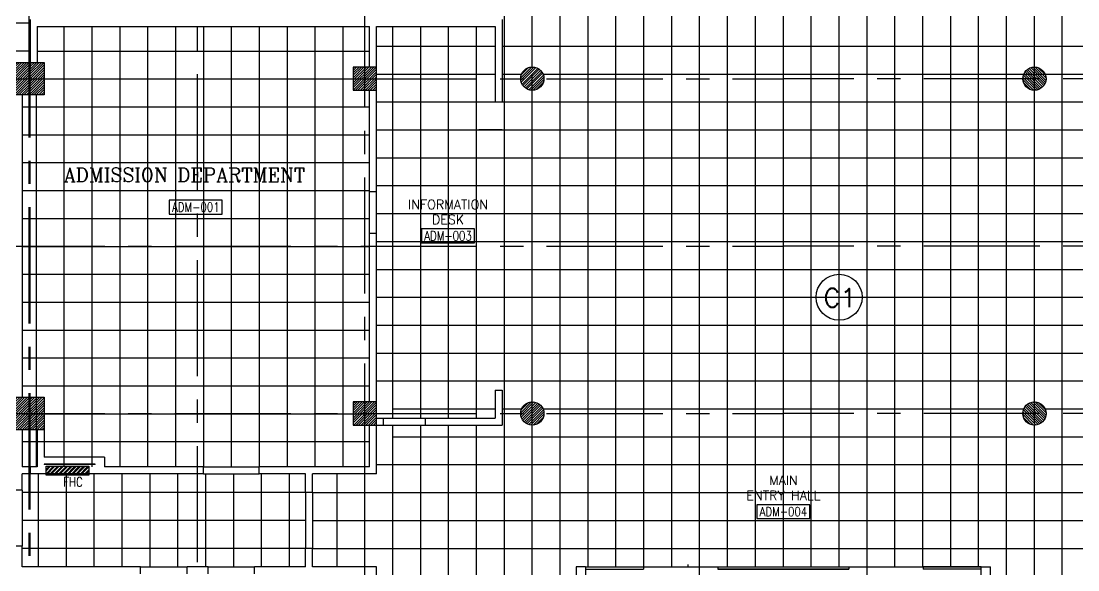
# Model space of a CAD drawing. Extents: x 417820 to 418166, y 43448 to 43632.
# Drawn here: x 417873.3 to 417896.03, y 43470.71 to 43482.51 of the extents above; entities that cross this region are included whole.
import ezdxf
from ezdxf.enums import TextEntityAlignment as Align

# ---------------------------------------------------------------- set-up
doc = ezdxf.new("R2010")
doc.units = 0
doc.header["$MEASUREMENT"] = 0
doc.linetypes.add('CENTERX2', pattern=[4, 2.5, -0.5, 0.5, -0.5])
doc.linetypes.add('HIDDEN', pattern=[0.375, 0.25, -0.125])
doc.layers.get('0').update_dxf_attribs({"linetype": 'CONTINUOUS'})
for name, color, linetype in [('AXES', 11, 'CENTERX2'), ('CEILING', 4, 'CONTINUOUS'), ('ceiling-marker', 6, 'CONTINUOUS'), ('COL', 2, 'CONTINUOUS'), ('COUNTER', 5, 'CONTINUOUS'), ('DOOR', 11, 'CONTINUOUS'), ('EJ', 8, 'CONTINUOUS'), ('FHC', 2, 'CONTINUOUS'), ('HAT', 8, 'CONTINUOUS'), ('Ramb', 3, 'CONTINUOUS'), ('RM-BOX', 11, 'CONTINUOUS'), ('RM-NAME', 11, 'CONTINUOUS'), ('RM-NO', 11, 'CONTINUOUS'), ('SHAFT', 7, 'CONTINUOUS'), ('TXT', 2, 'CONTINUOUS'), ('WALL', 2, 'CONTINUOUS')]:
    doc.layers.add(name, color=color, linetype=linetype)
doc.styles.add('ROMANC', font='romanc', dxfattribs={"height": 0.1})
doc.styles.add('ROMANS', font='ROMANS.shx', dxfattribs={"width": 0.6})

# ---------------------------------------------------------------- blocks, each defined once
blk = doc.blocks.new('RM1')
at = {"layer": 'RM-BOX'}
blk.add_lwpolyline([(570, -200), (-570, -200), (-570, -500), (570, -500)], close=True, dxfattribs=at)
at = {"layer": 'RM-NAME', "style": 'ROMANS'}
for tag, p in [('ROOMNAME1', (0, 324)), ('ROOMNAME2', (0, 0))]:
    blk.add_attdef(tag, text='', height=200, dxfattribs=at).set_placement(p, align=Align.MIDDLE)
at = {"layer": 'RM-NO', "style": 'ROMANS', "width": 0.8}
blk.add_attdef('ROOMNO', text='', height=200, dxfattribs=at).set_placement((0, -350), align=Align.MIDDLE)
blk = doc.blocks.new('*X62')
at = {"color": 0}
for p, q in [((73379, 17907), (73834, 18361)), ((73379, 17960), (73780, 18361)), ((73379, 18013), (73727, 18361)), ((73379, 18066), (73674, 18361)), ((73379, 18119), (73621, 18361)), ((73379, 18172), (73568, 18361)), ((73379, 18225), (73515, 18361)), ((73379, 18278), (73462, 18361)), ((73379, 18331), (73409, 18361)), ((73387, 17861), (73879, 18354)), ((73440, 17861), (73879, 18301)), ((73493, 17861), (73879, 18248)), ((73546, 17861), (73879, 18195)), ((73599, 17861), (73879, 18142)), ((73652, 17861), (73879, 18088)), ((73705, 17861), (73879, 18035)), ((73758, 17861), (73879, 17982)), ((73811, 17861), (73879, 17929)), ((73864, 17861), (73879, 17876))]:
    blk.add_line(p, q, dxfattribs=at)
blk = doc.blocks.new('COL50')
at = {"layer": 'COL'}
blk.add_lwpolyline([(-250, 250), (-250, -250), (250, -250), (250, 250)], close=True, dxfattribs=at)
blk = doc.blocks.new('*X61')
at = {"color": 0}
for p, q in [((73379, 25066), (73874, 25561)), ((73379, 25119), (73821, 25561)), ((73379, 25172), (73768, 25561)), ((73379, 25225), (73715, 25561)), ((73379, 25278), (73662, 25561)), ((73379, 25331), (73609, 25561)), ((73379, 25384), (73556, 25561)), ((73379, 25437), (73503, 25561)), ((73379, 25490), (73450, 25561)), ((73379, 25543), (73397, 25561)), ((73427, 25061), (73879, 25513)), ((73480, 25061), (73879, 25460)), ((73533, 25061), (73879, 25407)), ((73586, 25061), (73879, 25354)), ((73639, 25061), (73879, 25301)), ((73692, 25061), (73879, 25248)), ((73745, 25061), (73879, 25195)), ((73798, 25061), (73879, 25142)), ((73851, 25061), (73879, 25089))]:
    blk.add_line(p, q, dxfattribs=at)
blk = doc.blocks.new('C11')
at = {"layer": 'HAT'}
h = blk.add_hatch(dxfattribs=at)
h.set_pattern_fill('ANSI31', color=256, scale=300, style=0)
h.set_pattern_definition([(45, (-383765.23, -62181), (-26.5165043, 26.5165043), [])])
h.paths.add_polyline_path([(-20, 350), (-20, 700), (-320, 700), (-320, 350)])
h.paths.add_polyline_path([(-320, 0), (-20, 0), (-20, 350), (-320, 350)])
h = blk.add_hatch(dxfattribs=at)
h.set_pattern_fill('ANSI31', color=256, scale=300, style=0)
h.set_pattern_definition([(45, (-383445.23, -62181), (-26.5165043, 26.5165043), [])])
h.paths.add_polyline_path([(300, 350), (300, 700), (0, 700), (0, 350)])
h.paths.add_polyline_path([(0, 0), (300, 0), (300, 350), (0, 350)])
at = {"layer": 'COL'}
for points in [[(-20, 700), (-20, 0), (-320, 0), (-320, 700)], [(300, 700), (300, 0), (0, 0), (0, 700)]]:
    blk.add_lwpolyline(points, close=True, dxfattribs=at)

msp = doc.modelspace()

# ---------------------------------------------------------------- hatches: boundary and pattern name
at = {"layer": 'FHC', "linetype": 'ByBlock', "ltscale": 0.3}
h = msp.add_hatch(dxfattribs=at)
h.set_pattern_fill('ANSI32', color=11, scale=175, style=0)
h.set_pattern_definition([(44.999998, (417641.640424, 43441.69832), (-0.046403885, 0.046403882), []), (44.999998, (417641.67136, 43441.69832), (-0.046403885, 0.046403882), [])])
h.paths.add_polyline_path([(417874.7566, 43472.7493), (417874.7566, 43472.9393), (417873.8366, 43472.9393), (417873.8366, 43472.7493)])
h.paths.add_polyline_path([(417873.624, 43472.3282), (417873.624, 43472.749), (417873.8865, 43472.749), (417873.8865, 43472.3282)], flags=9)
at = {"layer": 'HAT'}
h = msp.add_hatch(dxfattribs=at)
h.set_pattern_fill('ANSI31', color=256, scale=0.3, style=0)
h.set_pattern_definition([(45, (417823.05632, 43437.640985), (-0.026516504, 0.026516504), [])])
h.paths.add_polyline_path([(417884.0466, 43481.2754), (417884.2966, 43481.2754), (417884.2966, 43481.5254, 0.4142136)])
h.paths.add_polyline_path([(417884.2966, 43481.5254), (417884.2966, 43481.2754), (417884.5466, 43481.2754, 0.4142136)])
h.paths.add_polyline_path([(417884.5466, 43481.2754), (417884.2966, 43481.2754), (417884.2966, 43481.0254, 0.4142136)])
h.paths.add_polyline_path([(417884.2966, 43481.2754), (417884.0466, 43481.2754, 0.4142136), (417884.2966, 43481.0254)])
h = msp.add_hatch(dxfattribs=at)
h.set_pattern_fill('ANSI31', color=256, scale=0.3, style=0)
h.set_pattern_definition([(135, (417956.33802, 43437.639878), (0.026516504, 0.026516504), [])])
h.paths.add_polyline_path([(417895.3477, 43481.2743), (417895.0977, 43481.2743), (417895.0977, 43481.5243, -0.4142136)])
h.paths.add_polyline_path([(417895.0977, 43481.5243), (417895.0977, 43481.2743), (417894.8477, 43481.2743, -0.4142136)])
h.paths.add_polyline_path([(417894.8477, 43481.2743), (417895.0977, 43481.2743), (417895.0977, 43481.0243, -0.4142136)])
h.paths.add_polyline_path([(417895.0977, 43481.2743), (417895.3477, 43481.2743, -0.4142136), (417895.0977, 43481.0243)])
h = msp.add_hatch(dxfattribs=at)
h.set_pattern_fill('ANSI31', color=256, scale=0.3, style=0)
h.set_pattern_definition([(45, (417823.05632, 43430.440985), (-0.026516504, 0.026516504), [])])
h.paths.add_polyline_path([(417884.0466, 43474.0754), (417884.2966, 43474.0754), (417884.2966, 43474.3254, 0.4142136)])
h.paths.add_polyline_path([(417884.2966, 43474.3254), (417884.2966, 43474.0754), (417884.5466, 43474.0754, 0.4142136)])
h.paths.add_polyline_path([(417884.5466, 43474.0754), (417884.2966, 43474.0754), (417884.2966, 43473.8254, 0.4142136)])
h.paths.add_polyline_path([(417884.2966, 43474.0754), (417884.0466, 43474.0754, 0.4142136), (417884.2966, 43473.8254)])
h = msp.add_hatch(dxfattribs=at)
h.set_pattern_fill('ANSI31', color=256, scale=0.3, style=0)
h.set_pattern_definition([(135, (417956.33802, 43430.439878), (0.026516504, 0.026516504), [])])
h.paths.add_polyline_path([(417895.3477, 43474.0743), (417895.0977, 43474.0743), (417895.0977, 43474.3243, -0.4142136)])
h.paths.add_polyline_path([(417895.0977, 43474.3243), (417895.0977, 43474.0743), (417894.8477, 43474.0743, -0.4142136)])
h.paths.add_polyline_path([(417894.8477, 43474.0743), (417895.0977, 43474.0743), (417895.0977, 43473.8243, -0.4142136)])
h.paths.add_polyline_path([(417895.0977, 43474.0743), (417895.3477, 43474.0743, -0.4142136), (417895.0977, 43473.8243)])

# ---------------------------------------------------------------- linework, layer by layer
at = {"layer": 'AXES'}
for p, q in [((417880.6966, 43448.6529), (417880.6966, 43538.4875)), ((417887.8966, 43448.6529), (417887.8966, 43538.4875)), ((417891.4966, 43448.6529), (417891.4966, 43538.4875)), ((417873.4766, 43460.01), (417873.4766, 43538.1375)), ((417873.4966, 43460.01), (417873.4966, 43538.1375)), ((417877.0966, 43466.8743), (417877.0966, 43525.6943)), ((417895.0966, 43466.8743), (417895.0966, 43525.6943)), ((417884.2966, 43466.8743), (417884.2966, 43525.4443)), ((417820.6052, 43481.2743), (417889.6966, 43481.2743)), ((417911.2163, 43481.2743), (417889.6966, 43481.2743)), ((417820.6052, 43477.6743), (417889.6966, 43477.6743)), ((417911.2163, 43477.6743), (417889.6966, 43477.6743)), ((417820.6052, 43474.0743), (417889.6966, 43474.0743)), ((417911.2163, 43474.0743), (417889.6966, 43474.0743))]:
    msp.add_line(p, q, dxfattribs=at)
at = {"layer": 'CEILING'}
for p, q in [((417888.4966, 43470.7743), (417888.4966, 43494.4943)), ((417889.0966, 43470.7743), (417889.0966, 43494.4943)), ((417889.6966, 43470.7743), (417889.6966, 43494.4943)), ((417890.2966, 43470.7743), (417890.2966, 43494.4943)), ((417890.8966, 43470.7743), (417890.8966, 43494.4943)), ((417887.2966, 43470.7743), (417887.2966, 43493.1743)), ((417887.8966, 43470.7743), (417887.8966, 43493.1743)), ((417873.4766, 43481.5243), (417873.4766, 43485.9993)), ((417883.6966, 43467.1243), (417883.6966, 43485.9746)), ((417884.2966, 43481.5254), (417884.2966, 43485.9746)), ((417884.8966, 43467.1243), (417884.8966, 43485.9746)), ((417885.4966, 43470.7743), (417885.4966, 43485.9746)), ((417886.0966, 43470.7743), (417886.0966, 43485.9746)), ((417886.6966, 43470.7743), (417886.6966, 43485.9746)), ((417887.2966, 43470.7743), (417887.2966, 43485.9746)), ((417887.8966, 43470.7743), (417887.8966, 43485.9746)), ((417891.4966, 43470.7743), (417891.4966, 43485.9746)), ((417892.0966, 43470.7743), (417892.0966, 43485.9746)), ((417892.6966, 43470.7743), (417892.6966, 43485.9746)), ((417893.2966, 43470.7743), (417893.2966, 43485.9746)), ((417893.8966, 43470.7743), (417893.8966, 43485.9746)), ((417894.4966, 43467.1243), (417894.4966, 43485.7243)), ((417895.6966, 43467.1243), (417895.6966, 43485.7243)), ((417895.0966, 43474.3243), (417895.0966, 43485.6993)), ((417863.8566, 43482.4743), (417873.4966, 43482.4743)), ((417874.2216, 43482.3993), (417874.2216, 43472.9243)), ((417874.8216, 43482.3993), (417874.8216, 43472.9243)), ((417875.4216, 43482.3993), (417875.4216, 43472.9243)), ((417876.0216, 43482.3993), (417876.0216, 43472.9243)), ((417876.6216, 43482.3993), (417876.6216, 43472.9243)), ((417877.2216, 43482.3993), (417877.2216, 43472.9243)), ((417877.8216, 43482.3993), (417877.8216, 43472.9243)), ((417878.4216, 43482.3993), (417878.4216, 43472.9243)), ((417879.0216, 43482.3993), (417879.0216, 43472.9243)), ((417879.6216, 43482.3993), (417879.6216, 43472.9243)), ((417880.2216, 43482.3993), (417880.2216, 43472.9243)), ((417881.2966, 43473.9743), (417881.2966, 43482.3993)), ((417881.8966, 43473.9743), (417881.8966, 43482.3993)), ((417882.4966, 43473.9743), (417882.4966, 43482.3993)), ((417883.0966, 43473.9743), (417883.0966, 43482.3993)), ((417863.8566, 43481.8743), (417873.4966, 43481.8743)), ((417880.7966, 43481.8618), (417873.6466, 43481.8618)), ((417880.9466, 43481.9745), (417883.4966, 43481.9745)), ((417883.6466, 43481.9745), (417898.4466, 43481.9745)), ((417880.7966, 43481.2618), (417873.7966, 43481.2618)), ((417880.9466, 43481.3745), (417883.4966, 43481.3745)), ((417883.6466, 43481.3745), (417884.0671, 43481.3745)), ((417884.5262, 43481.3745), (417898.4466, 43481.3745)), ((417884.2966, 43474.3254), (417884.2966, 43481.0254)), ((417873.6216, 43480.9243), (417873.6216, 43472.9243)), ((417880.9466, 43480.7745), (417883.4966, 43480.7745)), ((417883.6466, 43480.7745), (417898.4466, 43480.7745)), ((417880.7966, 43480.6618), (417873.3266, 43480.6618)), ((417880.7966, 43480.0618), (417873.3266, 43480.0618)), ((417880.9466, 43480.1745), (417898.4466, 43480.1745)), ((417880.9466, 43479.5745), (417898.4466, 43479.5745)), ((417880.7966, 43479.4618), (417873.3266, 43479.4618)), ((417880.9466, 43478.9745), (417898.4466, 43478.9745)), ((417880.7966, 43478.8618), (417873.3266, 43478.8618)), ((417880.7966, 43478.2618), (417873.3266, 43478.2618)), ((417880.9466, 43478.3745), (417898.4466, 43478.3745)), ((417880.9466, 43477.7745), (417898.4466, 43477.7745)), ((417880.7966, 43477.6618), (417873.3266, 43477.6618)), ((417880.9466, 43477.1745), (417898.4466, 43477.1745)), ((417880.7966, 43477.0618), (417873.3266, 43477.0618)), ((417880.7966, 43476.4618), (417873.3266, 43476.4618)), ((417880.9466, 43476.5745), (417898.4466, 43476.5745)), ((417880.9466, 43475.9745), (417898.4466, 43475.9745)), ((417880.7966, 43475.8618), (417873.3266, 43475.8618)), ((417880.7966, 43475.2618), (417873.3266, 43475.2618)), ((417880.9466, 43475.3745), (417898.4466, 43475.3745)), ((417880.7966, 43474.6618), (417873.3266, 43474.6618)), ((417880.9466, 43474.7745), (417898.4466, 43474.7745)), ((417881.2966, 43474.1745), (417883.4966, 43474.1745)), ((417883.6466, 43474.1745), (417884.0671, 43474.1745)), ((417884.5262, 43474.1745), (417894.8687, 43474.1745)), ((417895.3268, 43474.1745), (417898.4466, 43474.1745)), ((417880.7966, 43474.0618), (417873.3266, 43474.0618)), ((417881.2966, 43467.1243), (417881.2966, 43473.8243)), ((417881.8966, 43467.1243), (417881.8966, 43473.8243)), ((417882.4966, 43467.1243), (417882.4966, 43473.8243)), ((417883.0966, 43467.1243), (417883.0966, 43473.8243)), ((417884.2966, 43467.1243), (417884.2966, 43473.8254)), ((417895.0966, 43467.1243), (417895.0966, 43473.8243)), ((417880.7966, 43473.4618), (417873.3266, 43473.4618)), ((417881.2966, 43473.5745), (417898.4466, 43473.5745)), ((417880.9466, 43472.9745), (417898.4466, 43472.9745)), ((417873.6741, 43470.7743), (417873.6741, 43472.7743)), ((417874.2741, 43470.7743), (417874.2741, 43472.7743)), ((417874.8741, 43470.7743), (417874.8741, 43472.7743)), ((417875.4741, 43470.7743), (417875.4741, 43472.7743)), ((417876.0741, 43470.7743), (417876.0741, 43472.7743)), ((417876.6741, 43470.7743), (417876.6741, 43472.7743)), ((417877.2216, 43472.9243), (417878.4216, 43472.9243)), ((417877.2216, 43472.7743), (417878.4216, 43472.7743)), ((417877.2741, 43470.7743), (417877.2741, 43472.7743)), ((417877.8741, 43470.7743), (417877.8741, 43472.7743)), ((417878.4741, 43470.7743), (417878.4741, 43472.7743)), ((417879.0741, 43470.7743), (417879.0741, 43472.7743)), ((417880.0966, 43470.7743), (417880.0966, 43472.7743)), ((417880.6966, 43470.7743), (417880.6966, 43472.7743)), ((417873.3266, 43472.4243), (417873.3266, 43471.2243)), ((417879.4216, 43472.3743), (417873.3266, 43472.3743)), ((417879.4216, 43472.3743), (417879.4216, 43471.1743)), ((417879.5716, 43472.3745), (417899.8216, 43472.3745)), ((417879.5716, 43472.3743), (417879.5716, 43471.1743)), ((417879.4216, 43471.7743), (417873.3266, 43471.7743)), ((417879.5716, 43471.7745), (417899.8216, 43471.7745)), ((417879.4216, 43471.1743), (417873.3266, 43471.1743)), ((417879.5716, 43471.1745), (417899.8216, 43471.1745)), ((417875.8716, 43470.7743), (417876.8716, 43470.7743)), ((417877.3216, 43470.7743), (417878.3216, 43470.7743)), ((417885.4409, 43470.7743), (417894.1523, 43470.7743))]:
    msp.add_line(p, q, dxfattribs=at)
at = {"layer": 'ceiling-marker', "color": 2}
msp.add_circle((417890.8966, 43476.5745), 0.4949, dxfattribs=at)
at = {"layer": 'COUNTER'}
msp.add_line((417883.6466, 43480.1718), (417883.1466, 43480.1718), dxfattribs=at)
at = {"layer": 'DOOR'}
for p, q in [((417885.4409, 43470.7743), (417886.6909, 43470.7743)), ((417885.4409, 43470.7243), (417886.6909, 43470.7243)), ((417886.6909, 43470.7743), (417886.6909, 43470.7243)), ((417887.6466, 43470.7743), (417887.6466, 43470.8243)), ((417888.2909, 43470.7743), (417891.1023, 43470.7743)), ((417888.2909, 43470.7743), (417888.2909, 43470.7243)), ((417888.2909, 43470.7243), (417891.1023, 43470.7243)), ((417891.1023, 43470.7743), (417891.1023, 43470.7243)), ((417892.7023, 43470.7743), (417892.7023, 43470.7243)), ((417893.9523, 43470.7743), (417892.7023, 43470.7743)), ((417893.9523, 43470.7243), (417892.7023, 43470.7243))]:
    msp.add_line(p, q, dxfattribs=at)
msp.add_lwpolyline([(417888.2909, 43470.7743), (417891.1023, 43470.7743), (417891.1023, 43470.7243), (417888.2909, 43470.7243)], dxfattribs=at)
at = {"layer": 'FHC', "linetype": 'ByBlock', "ltscale": 0.3}
for p, q in [((417873.8366, 43472.9393), (417874.7566, 43472.9393)), ((417873.8366, 43472.7493), (417873.8366, 43472.9393)), ((417874.7566, 43472.7493), (417873.8366, 43472.7493)), ((417874.7566, 43472.9393), (417874.7566, 43472.7493))]:
    msp.add_line(p, q, dxfattribs=at)
at = {"layer": 'Ramb'}
msp.add_line((417885.6466, 43470.7743), (417886.2695, 43470.7743), dxfattribs=at)
at = {"layer": 'WALL'}
for p, q in [((417873.4966, 43482.5493), (417873.4966, 43481.5243)), ((417883.6466, 43482.5493), (417883.6466, 43480.7743)), ((417873.6466, 43482.3993), (417880.7966, 43482.3993)), ((417873.6466, 43482.3993), (417873.6466, 43481.6243)), ((417880.7966, 43481.5243), (417880.7966, 43482.3993)), ((417880.9466, 43482.3993), (417883.4966, 43482.3993)), ((417880.9466, 43478.8493), (417880.9466, 43482.3993)), ((417883.4966, 43482.3993), (417883.4966, 43480.7743)), ((417880.7966, 43478.8493), (417880.7966, 43481.0243)), ((417873.3266, 43480.9243), (417873.3266, 43474.4243)), ((417883.4966, 43480.7743), (417883.6466, 43480.7743)), ((417880.7966, 43474.3243), (417880.7966, 43478.8493)), ((417880.7966, 43478.8493), (417880.9466, 43478.8493)), ((417880.9466, 43474.3243), (417880.9466, 43478.8493)), ((417880.7966, 43477.9493), (417880.9466, 43477.9493)), ((417883.4966, 43474.5754), (417883.6466, 43474.5754)), ((417883.4966, 43474.5754), (417883.4966, 43473.9743)), ((417883.6466, 43474.5754), (417883.6466, 43473.8243)), ((417880.9466, 43473.9743), (417881.0966, 43473.9743)), ((417881.0966, 43473.8243), (417881.0966, 43473.9743)), ((417881.0966, 43473.9743), (417883.4966, 43473.9743)), ((417881.9966, 43473.8243), (417881.9966, 43473.9743)), ((417873.3266, 43473.7243), (417873.3266, 43472.9243)), ((417873.6466, 43473.7243), (417873.6466, 43472.9238)), ((417873.7966, 43473.7243), (417873.7966, 43473.1343)), ((417880.7966, 43472.9243), (417880.7966, 43473.8243)), ((417880.9466, 43472.7743), (417880.9466, 43473.8243)), ((417880.9466, 43473.8243), (417881.0966, 43473.8243)), ((417881.0966, 43473.8243), (417883.6466, 43473.8243)), ((417875.0966, 43473.1343), (417873.7966, 43473.1343)), ((417874.8966, 43472.9843), (417873.7966, 43472.9843)), ((417873.7966, 43472.9843), (417873.7966, 43472.9743)), ((417874.8966, 43472.9743), (417873.7966, 43472.9743)), ((417874.8966, 43472.9743), (417874.8966, 43472.9843)), ((417875.0966, 43473.1343), (417875.0966, 43472.9243)), ((417873.4766, 43472.9243), (417873.3266, 43472.9243)), ((417873.4766, 43472.9243), (417873.3266, 43472.9243)), ((417873.3266, 43472.4243), (417873.3266, 43472.7743)), ((417877.2216, 43472.7743), (417873.3266, 43472.7743)), ((417873.4766, 43472.9243), (417873.4766, 43472.7743)), ((417873.4966, 43472.9238), (417873.4966, 43472.7743)), ((417873.6466, 43472.9238), (417873.4966, 43472.9238)), ((417873.8366, 43472.7743), (417873.4966, 43472.7743)), ((417875.0966, 43472.7743), (417874.7566, 43472.7743)), ((417877.2216, 43472.9243), (417875.0966, 43472.9243)), ((417877.2216, 43472.7743), (417877.2216, 43472.9243)), ((417880.7966, 43472.9243), (417878.4216, 43472.9243)), ((417878.4216, 43472.7743), (417878.4216, 43472.9243)), ((417879.4216, 43472.7743), (417878.4216, 43472.7743)), ((417879.4216, 43472.3743), (417879.4216, 43472.7743)), ((417880.9466, 43472.7743), (417879.5716, 43472.7743)), ((417879.5716, 43472.3743), (417879.5716, 43472.7743)), ((417873.3266, 43472.4243), (417873.1766, 43472.4243)), ((417879.5716, 43472.3743), (417879.4216, 43472.3743)), ((417873.3266, 43471.2243), (417873.1766, 43471.2243)), ((417873.3266, 43470.7743), (417873.3266, 43471.2243)), ((417879.4216, 43470.7743), (417879.4216, 43471.1743)), ((417879.5716, 43471.1743), (417879.4216, 43471.1743)), ((417879.5716, 43470.7743), (417879.5716, 43471.1743)), ((417875.8716, 43470.7743), (417873.3266, 43470.7743)), ((417875.8716, 43470.6243), (417875.8716, 43470.7743)), ((417877.3216, 43470.7743), (417876.8716, 43470.7743)), ((417876.8716, 43470.6243), (417876.8716, 43470.7743)), ((417877.3216, 43470.6243), (417877.3216, 43470.7743)), ((417879.4216, 43470.7743), (417878.3216, 43470.7743)), ((417878.3216, 43470.6243), (417878.3216, 43470.7743)), ((417880.9466, 43470.7743), (417879.5716, 43470.7743)), ((417880.9466, 43467.1243), (417880.9466, 43470.7743)), ((417885.2409, 43470.7743), (417885.2409, 43466.8743)), ((417885.4409, 43470.7743), (417885.2409, 43470.7743)), ((417885.4409, 43470.7743), (417885.4409, 43464.3493)), ((417893.9523, 43464.3493), (417893.9523, 43470.7743)), ((417893.9523, 43470.7743), (417894.1523, 43470.7743)), ((417894.1523, 43464.3493), (417894.1523, 43470.7743))]:
    msp.add_line(p, q, dxfattribs=at)
at = {"layer": 'WALL', "color": 250, "linetype": 'HIDDEN', "ltscale": 0.25}
msp.add_line((417874.7498, 43472.7743), (417873.8461, 43472.7743), dxfattribs=at)
at = {"layer": 'WALL'}
for centre in [(417884.2966, 43481.2754), (417895.0977, 43481.2743), (417884.2966, 43474.0754), (417895.0977, 43474.0743)]:
    msp.add_circle(centre, 0.25, dxfattribs=at)

# ---------------------------------------------------------------- block references
at = {"layer": 'COL', "xscale": 0.001000000047497451, "yscale": 0.0009999999892897904, "zscale": 0.001}
for p in [(417880.6966, 43481.2743), (417880.6966, 43474.0743)]:
    msp.add_blockref('COL50', p, dxfattribs=at)
at = {"layer": 'EJ', "color": 2, "linetype": 'ByBlock', "xscale": 0.001000000047497451, "yscale": 0.0009999999892897904, "zscale": 0.001}
for p in [(417873.4966, 43480.9243), (417873.4966, 43473.7243)]:
    msp.add_blockref('C11', p, dxfattribs=at)
at = {"layer": 'HAT', "xscale": 0.001000000047497451, "yscale": 0.0009999999892897904, "zscale": 0.001}
for name in ['*X61', '*X62']:
    msp.add_blockref(name, (417807.0674, 43455.9633), dxfattribs=at)
at = {"layer": 'HAT'}
ref = msp.add_blockref('RM1', (417877.0586, 43478.8625), dxfattribs=dict(at, xscale=0.001000000047497451, yscale=0.0009999999892897904, zscale=0.001))
ref.add_attrib('ROOMNO', 'ADM-001', dxfattribs={"layer": 'RM-NO', "height": 0.2, "style": 'ROMANS', "width": 0.8}).set_placement((417877.0586, 43478.5125), align=Align.MIDDLE)
at = {"layer": 'HAT', "xscale": 0.001000000047497451, "yscale": 0.0009999999892897904, "zscale": 0.001}
for p, values in [((417882.4844, 43478.2453), {'ROOMNO': 'ADM-003', 'ROOMNAME2': 'DESK', 'ROOMNAME1': 'INFORMATION'}), ((417889.6983, 43472.3133), {'ROOMNO': 'ADM-004', 'ROOMNAME2': 'ENTRY HALL', 'ROOMNAME1': 'MAIN'})]:
    msp.add_blockref('RM1', p, dxfattribs=at).add_auto_attribs(values)

# ---------------------------------------------------------------- texts
at = {"layer": 'RM-NAME', "color": 2, "style": 'ROMANC'}
msp.add_text('ADMISSION DEPARTMENT', height=0.3, dxfattribs=at).set_placement((417876.8144, 43479.2087), align=Align.MIDDLE)
at = {"layer": 'SHAFT', "color": 2, "style": 'ROMANS', "width": 0.8}
msp.add_text('FHC', height=0.2, dxfattribs=at).set_placement((417874.2088, 43472.5022))
at = {"layer": 'TXT', "color": 6, "style": 'ROMANS'}
msp.add_text('C1', height=0.4, dxfattribs=at).set_placement((417890.5622, 43476.3621))

doc.saveas('drawing.dxf')
